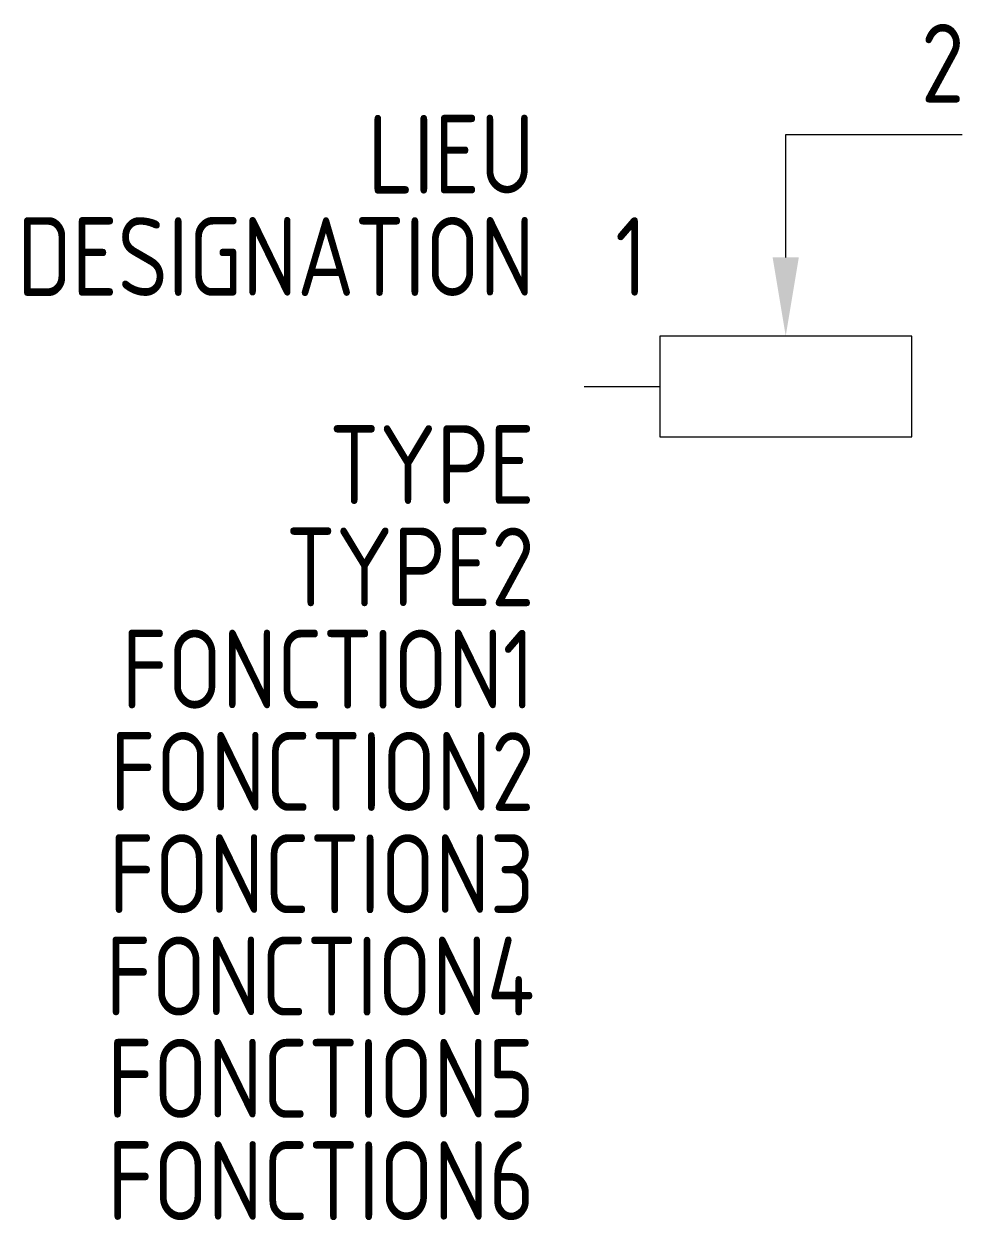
# Model space of a CAD drawing. Extents: x -1602.4 to -1572.6, y -906.1 to -868.1.
import ezdxf
from ezdxf.enums import TextEntityAlignment as Align

# ---------------------------------------------------------------- set-up
doc = ezdxf.new("R2010")
doc.units = 0
for name, color, linetype in [('SYMB_FIL', 3, 'CONTINUOUS'), ('SYMB_TXT_CONTACT', 2, 'CONTINUOUS'), ('SYMB_TXT_NOM', 3, 'CONTINUOUS')]:
    doc.layers.add(name, color=color, linetype=linetype)
doc.styles.add('NET2_5', font='isocp.shx', dxfattribs={"width": 0.9, "height": 2.5})

msp = doc.modelspace()

# ---------------------------------------------------------------- linework, layer by layer
at = {"layer": 'SYMB_FIL'}
for p, q in [((-1578.234, -871.593), (-1572.634, -871.593)), ((-1578.234, -875.493), (-1578.234, -871.593)), ((-1584.634, -879.593), (-1582.234, -879.593))]:
    msp.add_line(p, q, dxfattribs=at)
msp.add_lwpolyline([(-1582.234, -881.193), (-1574.234, -881.193), (-1574.234, -877.993), (-1582.234, -877.993)], close=True, dxfattribs=at)
msp.add_solid([(-1577.817, -875.493), (-1578.651, -875.493), (-1578.234, -877.993)], dxfattribs=at)

# ---------------------------------------------------------------- texts
at = {"layer": 'SYMB_TXT_CONTACT', "style": 'NET2_5', "width": 0.9, "flags": 8}
msp.add_attdef('2', text='2', height=2.5, dxfattribs=at).set_placement((-1572.559, -870.577), align=Align.RIGHT)
msp.add_attdef('1', (-1583.65, -876.718), '1', height=2.5, dxfattribs=at)
at = {"layer": 'SYMB_TXT_NOM', "style": 'NET2_5', "width": 0.9, "flags": 8}
for tag, text, p in [('LIEU', '', (-1586.209, -873.468)), ('DESIGNATION', 'R?', (-1586.209, -876.718)), ('TYPE', '', (-1586.209, -883.328)), ('TYPE2', '', (-1586.209, -886.578)), ('FONCTION1', '', (-1586.209, -889.828)), ('FONCTION2', '', (-1586.209, -893.078)), ('FONCTION3', '', (-1586.209, -896.328)), ('FONCTION4', '', (-1586.209, -899.578)), ('FONCTION5', '', (-1586.209, -902.828)), ('FONCTION6', '', (-1586.209, -906.078))]:
    msp.add_attdef(tag, text=text, height=2.5, dxfattribs=at).set_placement(p, align=Align.RIGHT)

doc.saveas('drawing.dxf')
